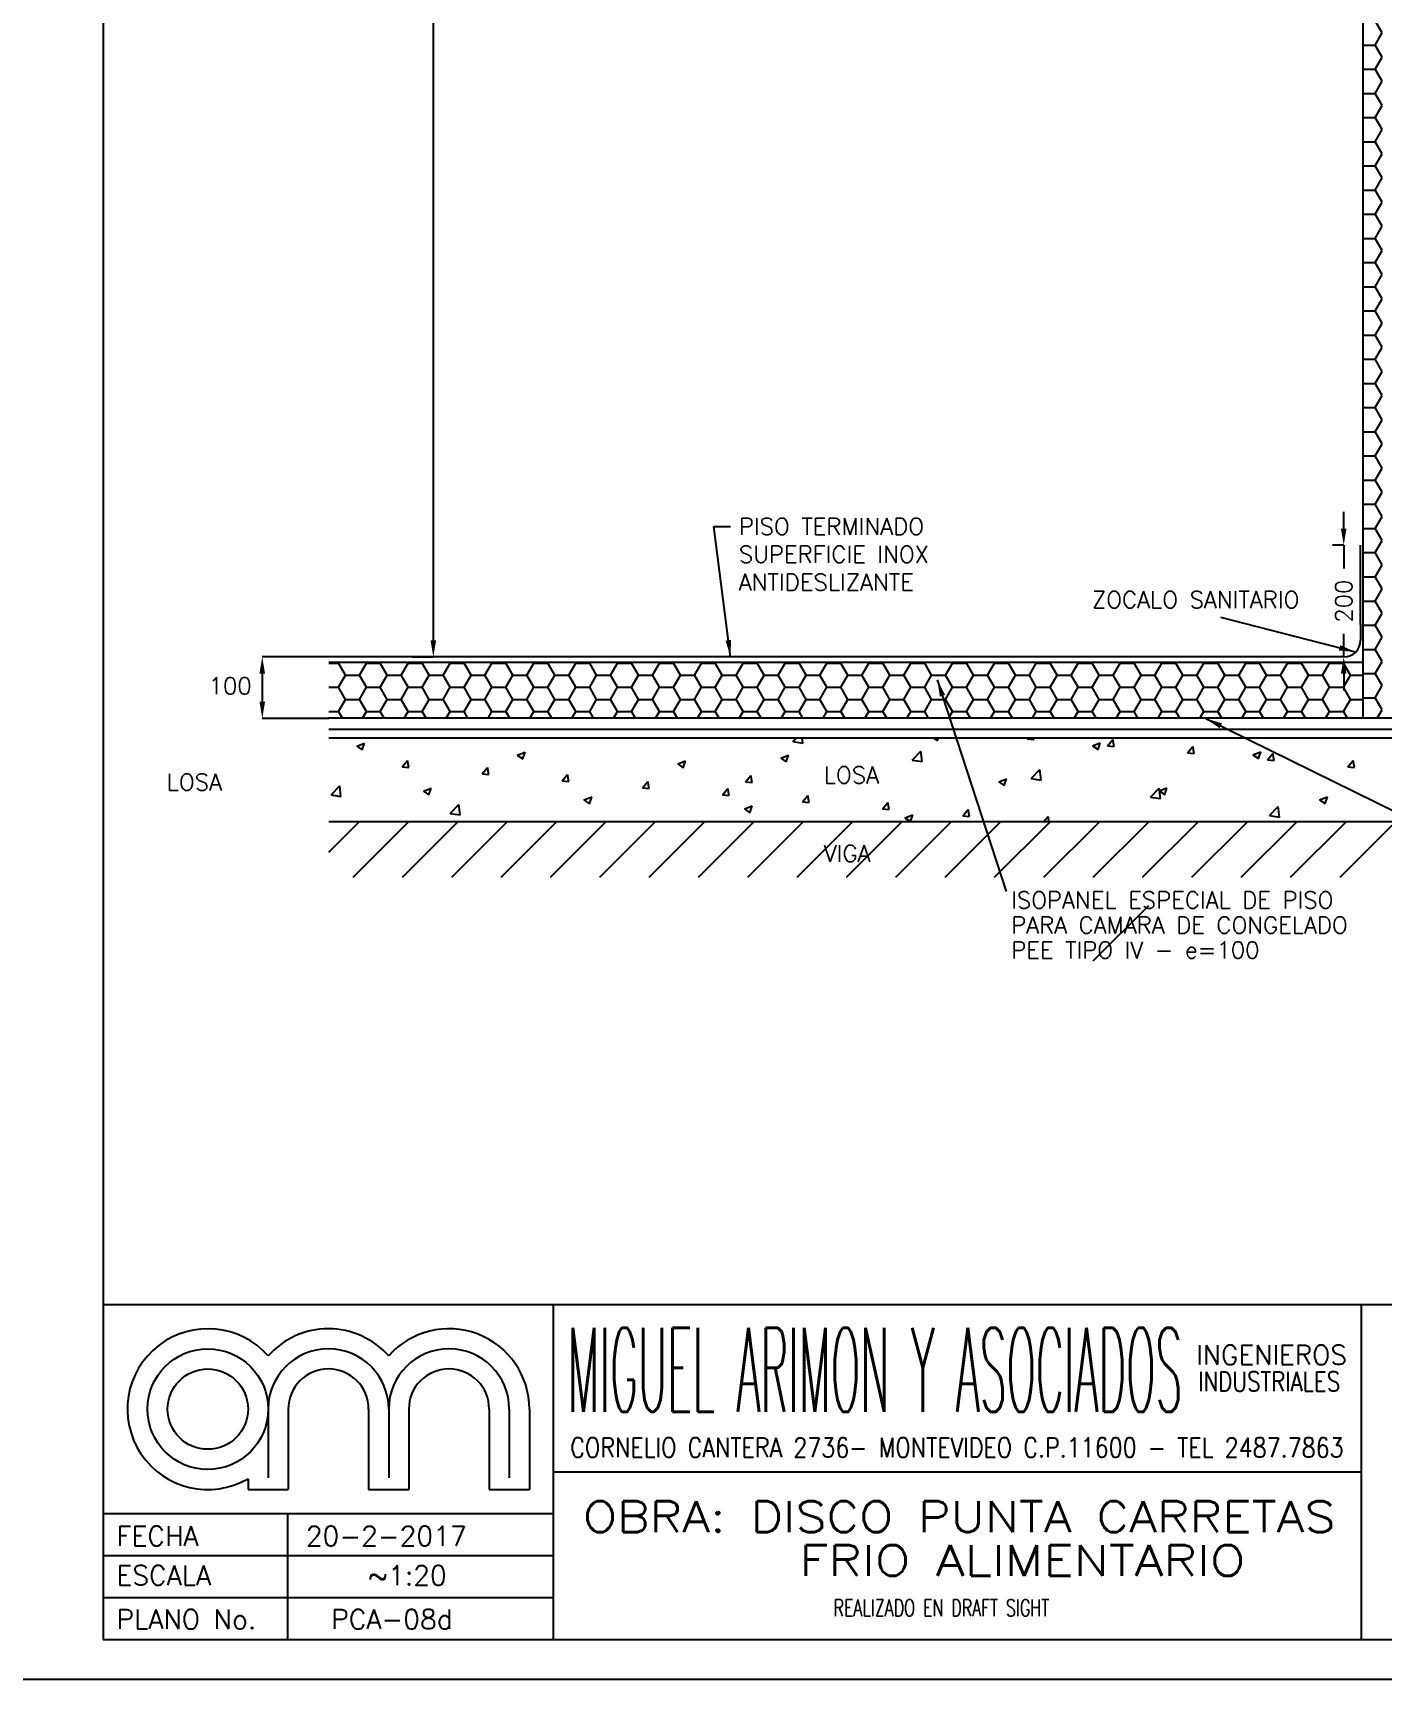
# Model space of a CAD drawing. Extents: x 2682 to 23682, y -29604 to -17724.
# Drawn here: x 15556 to 17972, y -23664 to -20715 of the extents above; entities that cross this region are included whole.
import ezdxf
from ezdxf.enums import TextEntityAlignment as Align

# ---------------------------------------------------------------- set-up
doc = ezdxf.new("R2010")
doc.units = 0
doc.header["$MEASUREMENT"] = 0
doc.header["$PDMODE"] = 33
doc.layers.get('DEFPOINTS').update_dxf_attribs({"linetype": 'CONTINUOUS'})
for name, color, linetype in [('0.35', 7, 'CONTINUOUS'), ('0.6', 15, 'CONTINUOUS'), ('CA-OIL', 244, 'CONTINUOUS'), ('Eq_camaras', 3, 'CONTINUOUS'), ('FI', 2, 'CONTINUOUS'), ('GR', 9, 'CONTINUOUS'), ('IS', 5, 'CONTINUOUS'), ('MF', 19, 'CONTINUOUS'), ('TX', 13, 'CONTINUOUS')]:
    doc.layers.add(name, color=color, linetype=linetype)
doc.styles.add('ROMANS', font='romans')
doc.styles.get("Standard").update_dxf_attribs({"font": 'ITALIC'})
doc.dimstyles.new('RPM 1-50', dxfattribs={"dimscale": 20, "dimtxt": 1.5, "dimasz": 1.5, "dimexe": 1, "dimexo": 2, "dimgap": 1, "dimtad": 0, "dimdec": 0, "dimtxsty": 'ROMANS', "dimcen": 1.5, "dimclrd": 256, "dimclre": 256, "dimclrt": 256, "dimadec": 0, "dimazin": 0, "dimtfac": 1, "dimtdec": 0, "dimtix": 1, "dimtmove": 2, "dimatfit": 0, "dimfxl": 1, "dimtolj": 1, "dimlwd": -1, "dimlwe": -1, "dimarcsym": 0})
doc.dimstyles.get("Standard").update_dxf_attribs({"dimtxt": 0.18, "dimasz": 0.18, "dimexe": 0.18, "dimexo": 0.0625, "dimgap": 0.09, "dimtad": 0, "dimtih": 1, "dimtoh": 1, "dimdec": 4, "dimzin": 0, "dimdsep": 46, "dimtxsty": 'Standard', "dimcen": 0.09, "dimadec": 0, "dimazin": 0, "dimtfac": 1, "dimtdec": 4, "dimtofl": 0, "dimtmove": 0, "dimatfit": 3, "dimfxl": 1, "dimtolj": 1, "dimtzin": 0, "dimarcsym": 0})

# ---------------------------------------------------------------- blocks, each defined once
blk = doc.blocks.new('*D10')
at = {"layer": 'DEFPOINTS', "color": 0, "transparency": 16777216}
for p in [(16235.9, -18953.4), (16235.9, -21833.2), (16273.2, -21833.2)]:
    blk.add_point(p, dxfattribs=at)
at = {"layer": 'TX', "color": 0, "lineweight": -2, "transparency": 16777216}
for p, q in [((16236, -18953.4), (16273.4, -18953.4)), ((16273.2, -18983.4), (16273.2, -21803.2)), ((16236, -21833.2), (16273.4, -21833.2))]:
    blk.add_line(p, q, dxfattribs=at)
at = {"layer": 'TX', "color": 0, "transparency": 16777216}
for points in [[(16268.2, -18983.4), (16278.2, -18983.4), (16273.2, -18953.4)], [(16268.2, -21803.2), (16278.2, -21803.2), (16273.2, -21833.2)]]:
    blk.add_solid(points, dxfattribs=at)
at = {"layer": 'TX', "color": 0, "transparency": 16777216, "insert": (16151.1, -20376.8), "char_height": 30, "attachment_point": 5, "style": 'ROMANS'}
blk.add_mtext('\\A1;Hi CÁM', dxfattribs=at)
blk = doc.blocks.new('*D13')
at = {"layer": 'DEFPOINTS', "color": 0, "transparency": 16777216}
for p in [(16086.1, -21833.1), (15966.8, -21943.1), (16086.1, -21943.1)]:
    blk.add_point(p, dxfattribs=at)
at = {"layer": 'TX', "color": 0, "lineweight": -2, "transparency": 16777216}
for p, q in [((16086, -21833.1), (15966.6, -21833.1)), ((15966.8, -21863.1), (15966.8, -21913.1)), ((16086, -21943.1), (15966.6, -21943.1))]:
    blk.add_line(p, q, dxfattribs=at)
at = {"layer": 'TX', "color": 0, "transparency": 16777216}
for points in [[(15961.8, -21863.1), (15971.8, -21863.1), (15966.8, -21833.1)], [(15961.8, -21913.1), (15971.8, -21913.1), (15966.8, -21943.1)]]:
    blk.add_solid(points, dxfattribs=at)
at = {"layer": 'TX', "color": 0, "transparency": 16777216, "insert": (15909.4, -21884.9), "char_height": 30, "attachment_point": 5, "style": 'ROMANS'}
blk.add_mtext('\\A1;100', dxfattribs=at)
blk = doc.blocks.new('*D830')
at = {"layer": 'DEFPOINTS', "color": 0, "transparency": 16777216}
for p in [(17934.1, -21633.1), (17903.8, -21833.1), (17904.1, -21833.1)]:
    blk.add_point(p, dxfattribs=at)
at = {"layer": 'TX', "transparency": 16777216}
for p, q in [((17903.8, -21603.1), (17903.8, -21573.1)), ((17903.8, -21633.1), (17883.8, -21633.1)), ((17903.8, -21633.1), (17903.8, -21674.5)), ((17903.8, -21833.1), (17903.8, -21791.6)), ((17903.8, -21833.1), (17883.8, -21833.1)), ((17903.8, -21863.1), (17903.8, -21893.1))]:
    blk.add_line(p, q, dxfattribs=at)
for points in [[(17898.8, -21603.1), (17908.8, -21603.1), (17903.8, -21633.1)], [(17898.8, -21863.1), (17908.8, -21863.1), (17903.8, -21833.1)]]:
    blk.add_solid(points, dxfattribs=at)
at = {"layer": 'TX', "transparency": 16777216, "insert": (17903.8, -21733.1), "char_height": 30, "attachment_point": 5, "rotation": 90, "style": 'ROMANS'}
blk.add_mtext('\\A1;200', dxfattribs=at)

msp = doc.modelspace()

# ---------------------------------------------------------------- linework, layer by layer
at = {"layer": '0.6'}
for p, q in [((15682.06483, -17853.22941), (15682.06483, -22993.22941)), ((15682.06483, -22993.22941), (19382.06483, -22993.22941)), ((15682.06483, -22993.22941), (15682.06483, -23593.22941)), ((16488.46434, -23593.22941), (16488.46434, -22993.22941)), ((17935.26459, -22993.22941), (17935.26459, -23593.22941)), ((16013.26463, -23180.4293), (16013.26463, -23324.42921)), ((16157.26454, -23180.4293), (16157.26454, -23324.42921)), ((16229.2645, -23180.4293), (16229.2645, -23324.42921)), ((16373.26441, -23180.4293), (16373.26441, -23324.42921)), ((16445.26437, -23180.4293), (16445.26437, -23324.42921)), ((17935.26459, -23293.22941), (16488.46434, -23293.22941)), ((15941.26467, -23305.13688), (15941.26467, -23324.42921)), ((15941.26467, -23324.42921), (16013.26463, -23324.42921)), ((16157.26454, -23324.42921), (16229.2645, -23324.42921)), ((16373.26441, -23324.42921), (16445.26437, -23324.42921)), ((15682.06483, -23367.62918), (16488.46434, -23367.62918)), ((15682.06483, -23593.22941), (19382.06483, -23593.22941)), ((15682.06483, -23593.22941), (19382.06483, -23593.22941))]:
    msp.add_line(p, q, dxfattribs=at)
msp.add_circle((15869.26471, -23180.4293), 71.99996, dxfattribs=at)
for centre, radius, start, end in [((15869.26471, -23180.4293), 143.99991, 41.40962211, 300), ((16085.26459, -23180.4293), 143.99991, 41.40962211, 138.59037789), ((16301.26446, -23180.4293), 143.99991, 0, 138.59037789), ((16085.26459, -23180.4293), 71.99996, 0, 180), ((16301.26446, -23180.4293), 71.99996, 0, 180)]:
    msp.add_arc(centre, radius, start, end, dxfattribs=at)
at = {"layer": 'CA-OIL'}
for p, q in [((17972.49427, -20715.35087), (17959.99427, -20693.70024)), ((17959.99428, -20737.0015), (17972.49428, -20715.35086)), ((17938.08827, -20737.00151), (17959.99429, -20737.00151)), ((17972.49427, -20758.65214), (17959.99427, -20737.00151)), ((17938.08827, -20780.30278), (17959.99429, -20780.30278)), ((17972.49427, -20801.95341), (17959.99427, -20780.30278)), ((17959.99428, -20780.30277), (17972.49428, -20758.65213)), ((17959.99428, -20823.60404), (17972.49428, -20801.9534)), ((17938.08827, -20823.60405), (17959.99429, -20823.60405)), ((17972.49427, -20845.25468), (17959.99427, -20823.60405)), ((17959.99428, -20866.90531), (17972.49428, -20845.25467)), ((17938.08827, -20866.90532), (17959.99429, -20866.90532)), ((17972.49427, -20888.55595), (17959.99427, -20866.90532)), ((17959.99428, -20910.20658), (17972.49428, -20888.55594)), ((17938.08827, -20910.20659), (17959.99429, -20910.20659)), ((17972.49427, -20931.85722), (17959.99427, -20910.20659)), ((17959.99428, -20953.50785), (17972.49428, -20931.85721)), ((17938.08827, -20953.50786), (17959.99429, -20953.50786)), ((17972.49427, -20975.15849), (17959.99427, -20953.50786)), ((17959.99428, -20996.80912), (17972.49428, -20975.15848)), ((17938.08827, -20996.80913), (17959.99429, -20996.80913)), ((17972.49427, -21018.45976), (17959.99427, -20996.80913)), ((17959.99428, -21040.11039), (17972.49428, -21018.45975)), ((17938.08827, -21040.1104), (17959.99429, -21040.1104)), ((17972.49427, -21061.76103), (17959.99427, -21040.1104)), ((17959.99428, -21083.41166), (17972.49428, -21061.76102)), ((17938.08827, -21083.41167), (17959.99429, -21083.41167)), ((17972.49427, -21105.0623), (17959.99427, -21083.41167)), ((17959.99428, -21126.71293), (17972.49428, -21105.06229)), ((17938.08827, -21126.71294), (17959.99429, -21126.71294)), ((17972.49427, -21148.36357), (17959.99427, -21126.71294)), ((17938.08827, -21170.01421), (17959.99429, -21170.01421)), ((17972.49427, -21191.66484), (17959.99427, -21170.01421)), ((17959.99428, -21170.0142), (17972.49428, -21148.36356)), ((17959.99428, -21213.31547), (17972.49428, -21191.66483)), ((17938.08827, -21213.31548), (17959.99429, -21213.31548)), ((17972.49427, -21234.96611), (17959.99427, -21213.31548)), ((17938.08827, -21256.61675), (17959.99429, -21256.61675)), ((17972.49427, -21278.26738), (17959.99427, -21256.61675)), ((17959.99428, -21256.61674), (17972.49428, -21234.9661)), ((17959.99428, -21299.91801), (17972.49428, -21278.26737)), ((17938.08827, -21299.91802), (17959.99429, -21299.91802)), ((17972.49427, -21321.56865), (17959.99427, -21299.91802)), ((17938.08827, -21343.21929), (17959.99429, -21343.21929)), ((17972.49427, -21364.86992), (17959.99427, -21343.21929)), ((17959.99428, -21343.21928), (17972.49428, -21321.56864)), ((17959.99428, -21386.52055), (17972.49428, -21364.86991)), ((17938.08827, -21386.52056), (17959.99429, -21386.52056)), ((17972.49427, -21408.17119), (17959.99427, -21386.52056)), ((17938.08827, -21429.82183), (17959.99429, -21429.82183)), ((17972.49427, -21451.47246), (17959.99427, -21429.82183)), ((17959.99428, -21429.82182), (17972.49428, -21408.17118)), ((17959.99428, -21473.12309), (17972.49428, -21451.47245)), ((17938.08827, -21473.1231), (17959.99429, -21473.1231)), ((17972.49427, -21494.77373), (17959.99427, -21473.1231)), ((17959.99428, -21516.42436), (17972.49428, -21494.77372)), ((17938.08827, -21516.42437), (17959.99429, -21516.42437)), ((17972.49427, -21538.075), (17959.99427, -21516.42437)), ((17959.99428, -21559.72563), (17972.49428, -21538.07499)), ((17938.08827, -21559.72564), (17959.99429, -21559.72564)), ((17972.49427, -21581.37627), (17959.99427, -21559.72564)), ((17959.99428, -21603.0269), (17972.49428, -21581.37626)), ((17938.08827, -21603.02691), (17959.99429, -21603.02691)), ((17972.49427, -21624.67754), (17959.99427, -21603.02691)), ((17959.99428, -21646.32817), (17972.49428, -21624.67753)), ((17938.08827, -21646.32818), (17959.99429, -21646.32818)), ((17972.49427, -21667.97881), (17959.99427, -21646.32818)), ((17959.99428, -21689.62944), (17972.49428, -21667.9788)), ((17938.08827, -21689.62945), (17959.99429, -21689.62945)), ((17972.49427, -21711.28009), (17959.99427, -21689.62945)), ((17959.99428, -21732.93071), (17972.49428, -21711.28007)), ((17938.08827, -21732.93072), (17959.99429, -21732.93072)), ((17972.49427, -21754.58136), (17959.99427, -21732.93072)), ((17959.99428, -21776.23198), (17972.49428, -21754.58134)), ((17938.08827, -21776.23199), (17959.99429, -21776.23199)), ((17972.49427, -21797.88263), (17959.99427, -21776.23199)), ((17938.08827, -21819.53326), (17959.99429, -21819.53326)), ((17972.49427, -21841.1839), (17959.99427, -21819.53326)), ((17959.99428, -21819.53325), (17972.49428, -21797.88261)), ((16086.08769, -21844.23452), (16103.23766, -21844.23452)), ((16115.73765, -21865.88515), (16103.23765, -21844.23451)), ((16103.23766, -21844.23451), (16103.91285, -21843.06504)), ((16140.73766, -21865.88514), (16153.23766, -21844.23451)), ((16153.23765, -21844.23451), (16152.56245, -21843.06504)), ((16153.23766, -21844.23452), (16178.23766, -21844.23452)), ((16190.73765, -21865.88515), (16178.23765, -21844.23451)), ((16178.23766, -21844.23451), (16178.91285, -21843.06504)), ((16215.73766, -21865.88514), (16228.23766, -21844.23451)), ((16228.23765, -21844.23451), (16227.56245, -21843.06504)), ((16228.23766, -21844.23452), (16253.23766, -21844.23452)), ((16265.73765, -21865.88515), (16253.23765, -21844.23451)), ((16253.23766, -21844.23451), (16253.91285, -21843.06504)), ((16290.73766, -21865.88514), (16303.23766, -21844.23451)), ((16303.23765, -21844.23451), (16302.56245, -21843.06504)), ((16303.23766, -21844.23452), (16328.23766, -21844.23452)), ((16340.73765, -21865.88515), (16328.23765, -21844.23451)), ((16328.23766, -21844.23451), (16328.91285, -21843.06504)), ((16365.73766, -21865.88514), (16378.23766, -21844.23451)), ((16378.23765, -21844.23451), (16377.56245, -21843.06504)), ((16378.23766, -21844.23452), (16403.23766, -21844.23452)), ((16415.73765, -21865.88515), (16403.23765, -21844.23451)), ((16403.23766, -21844.23451), (16403.91285, -21843.06504)), ((16440.73766, -21865.88514), (16453.23766, -21844.23451)), ((16453.23765, -21844.23451), (16452.56245, -21843.06504)), ((16453.23766, -21844.23452), (16478.23766, -21844.23452)), ((16490.73765, -21865.88515), (16478.23765, -21844.23451)), ((16478.23766, -21844.23451), (16478.91285, -21843.06504)), ((16515.73766, -21865.88514), (16528.23766, -21844.23451)), ((16528.23765, -21844.23451), (16527.56245, -21843.06504)), ((16528.23766, -21844.23452), (16553.23766, -21844.23452)), ((16565.73765, -21865.88515), (16553.23765, -21844.23451)), ((16553.23766, -21844.23451), (16553.91285, -21843.06504)), ((16590.73766, -21865.88514), (16603.23766, -21844.23451)), ((16603.23765, -21844.23451), (16602.56245, -21843.06504)), ((16603.23766, -21844.23452), (16628.23766, -21844.23452)), ((16640.73765, -21865.88515), (16628.23765, -21844.23451)), ((16628.23766, -21844.23451), (16628.91285, -21843.06504)), ((16665.73766, -21865.88514), (16678.23766, -21844.23451)), ((16678.23765, -21844.23451), (16677.56245, -21843.06504)), ((16678.23766, -21844.23452), (16703.23766, -21844.23452)), ((16715.73765, -21865.88515), (16703.23765, -21844.23451)), ((16703.23766, -21844.23451), (16703.91285, -21843.06504)), ((16740.73766, -21865.88514), (16753.23766, -21844.23451)), ((16753.23765, -21844.23451), (16752.56245, -21843.06504)), ((16753.23766, -21844.23452), (16778.23766, -21844.23452)), ((16790.73765, -21865.88515), (16778.23765, -21844.23451)), ((16778.23765, -21844.23451), (16778.91285, -21843.06504)), ((16815.73765, -21865.88514), (16828.23765, -21844.23451)), ((16828.23765, -21844.23451), (16827.56245, -21843.06504)), ((16828.23766, -21844.23452), (16853.23766, -21844.23452)), ((16853.23765, -21844.23451), (16853.91285, -21843.06504)), ((16865.73765, -21865.88515), (16853.23765, -21844.23451)), ((16890.73765, -21865.88514), (16903.23765, -21844.23451)), ((16903.23765, -21844.23451), (16902.56245, -21843.06504)), ((16903.23766, -21844.23452), (16928.23766, -21844.23452)), ((16928.23765, -21844.23451), (16928.91285, -21843.06504)), ((16940.73765, -21865.88515), (16928.23765, -21844.23451)), ((16965.73765, -21865.88514), (16978.23765, -21844.23451)), ((16978.23765, -21844.23451), (16977.56245, -21843.06504)), ((16978.23766, -21844.23452), (17003.23766, -21844.23452)), ((17003.23765, -21844.23451), (17003.91285, -21843.06504)), ((17015.73765, -21865.88515), (17003.23765, -21844.23451)), ((17040.73765, -21865.88514), (17053.23765, -21844.23451)), ((17053.23765, -21844.23452), (17052.56245, -21843.06504)), ((17053.23766, -21844.23452), (17078.23766, -21844.23452)), ((17078.23765, -21844.23451), (17078.91285, -21843.06504)), ((17090.73765, -21865.88515), (17078.23765, -21844.23452)), ((17115.73765, -21865.88514), (17128.23765, -21844.23451)), ((17128.23765, -21844.23452), (17127.56245, -21843.06504)), ((17128.23766, -21844.23452), (17153.23766, -21844.23452)), ((17153.23765, -21844.23451), (17153.91285, -21843.06504)), ((17165.73765, -21865.88515), (17153.23765, -21844.23452)), ((17190.73765, -21865.88514), (17203.23765, -21844.23451)), ((17203.23765, -21844.23452), (17202.56245, -21843.06504)), ((17203.23766, -21844.23452), (17228.23766, -21844.23452)), ((17228.23765, -21844.23451), (17228.91285, -21843.06504)), ((17240.73765, -21865.88515), (17228.23765, -21844.23452)), ((17265.73765, -21865.88514), (17278.23765, -21844.23451)), ((17278.23765, -21844.23452), (17277.56245, -21843.06504)), ((17278.23766, -21844.23452), (17303.23766, -21844.23452)), ((17303.23765, -21844.23451), (17303.91285, -21843.06504)), ((17315.73765, -21865.88515), (17303.23765, -21844.23452)), ((17340.73765, -21865.88514), (17353.23765, -21844.23451)), ((17353.23765, -21844.23452), (17352.56245, -21843.06504)), ((17353.23766, -21844.23452), (17378.23766, -21844.23452)), ((17378.23765, -21844.23451), (17378.91285, -21843.06504)), ((17390.73765, -21865.88515), (17378.23765, -21844.23452)), ((17415.73765, -21865.88514), (17428.23765, -21844.23451)), ((17428.23765, -21844.23452), (17427.56245, -21843.06504)), ((17428.23766, -21844.23452), (17453.23766, -21844.23452)), ((17453.23765, -21844.23451), (17453.91285, -21843.06504)), ((17465.73765, -21865.88515), (17453.23765, -21844.23452)), ((17490.73765, -21865.88514), (17503.23765, -21844.23451)), ((17503.23765, -21844.23452), (17502.56245, -21843.06504)), ((17503.23766, -21844.23452), (17528.23766, -21844.23452)), ((17528.23765, -21844.23451), (17528.91285, -21843.06504)), ((17540.73765, -21865.88515), (17528.23765, -21844.23452)), ((17565.73765, -21865.88514), (17578.23765, -21844.23451)), ((17578.23765, -21844.23452), (17577.56245, -21843.06504)), ((17578.23766, -21844.23452), (17603.23766, -21844.23452)), ((17603.23765, -21844.23451), (17603.91285, -21843.06504)), ((17615.73765, -21865.88515), (17603.23765, -21844.23452)), ((17640.73765, -21865.88514), (17653.23765, -21844.23451)), ((17653.23765, -21844.23452), (17652.56245, -21843.06504)), ((17653.23766, -21844.23452), (17678.23766, -21844.23452)), ((17678.23765, -21844.23451), (17678.91285, -21843.06504)), ((17690.73765, -21865.88515), (17678.23765, -21844.23452)), ((17715.73765, -21865.88514), (17728.23765, -21844.23451)), ((17728.23765, -21844.23452), (17727.56245, -21843.06504)), ((17728.23766, -21844.23452), (17753.23766, -21844.23452)), ((17753.23765, -21844.23451), (17753.91285, -21843.06504)), ((17765.73765, -21865.88515), (17753.23765, -21844.23452)), ((17790.73765, -21865.88514), (17803.23765, -21844.23451)), ((17803.23765, -21844.23452), (17802.56245, -21843.06504)), ((17803.23766, -21844.23452), (17828.23766, -21844.23452)), ((17828.23765, -21844.23451), (17828.91285, -21843.06504)), ((17840.73765, -21865.88515), (17828.23765, -21844.23452)), ((17865.73765, -21865.88514), (17878.23765, -21844.23451)), ((17878.23765, -21844.23452), (17877.56245, -21843.06504)), ((17878.23766, -21844.23452), (17903.23766, -21844.23452)), ((17903.23765, -21844.23451), (17903.91285, -21843.06504)), ((17915.73765, -21865.88515), (17903.23765, -21844.23452)), ((17959.99428, -21862.83452), (17972.49428, -21841.18388)), ((16103.23766, -21887.53578), (16115.73766, -21865.88514)), ((16115.73766, -21865.88515), (16140.73766, -21865.88515)), ((16153.23765, -21887.53578), (16140.73765, -21865.88515)), ((16178.23766, -21887.53578), (16190.73766, -21865.88514)), ((16190.73766, -21865.88515), (16215.73766, -21865.88515)), ((16228.23765, -21887.53578), (16215.73765, -21865.88515)), ((16253.23766, -21887.53578), (16265.73766, -21865.88514)), ((16265.73766, -21865.88515), (16290.73766, -21865.88515)), ((16303.23765, -21887.53578), (16290.73765, -21865.88515)), ((16328.23766, -21887.53578), (16340.73766, -21865.88514)), ((16340.73766, -21865.88515), (16365.73766, -21865.88515)), ((16378.23765, -21887.53578), (16365.73765, -21865.88515)), ((16403.23766, -21887.53578), (16415.73766, -21865.88514)), ((16415.73766, -21865.88515), (16440.73766, -21865.88515)), ((16453.23765, -21887.53578), (16440.73765, -21865.88515)), ((16478.23766, -21887.53578), (16490.73766, -21865.88514)), ((16490.73766, -21865.88515), (16515.73766, -21865.88515)), ((16528.23765, -21887.53578), (16515.73765, -21865.88515)), ((16553.23766, -21887.53578), (16565.73766, -21865.88514)), ((16565.73766, -21865.88515), (16590.73766, -21865.88515)), ((16603.23765, -21887.53578), (16590.73765, -21865.88515)), ((16628.23766, -21887.53578), (16640.73766, -21865.88514)), ((16640.73766, -21865.88515), (16665.73766, -21865.88515)), ((16678.23765, -21887.53578), (16665.73765, -21865.88515)), ((16703.23766, -21887.53578), (16715.73766, -21865.88514)), ((16715.73766, -21865.88515), (16740.73766, -21865.88515)), ((16753.23765, -21887.53578), (16740.73765, -21865.88515)), ((16778.23765, -21887.53578), (16790.73765, -21865.88514)), ((16790.73766, -21865.88515), (16815.73766, -21865.88515)), ((16828.23765, -21887.53578), (16815.73765, -21865.88515)), ((16853.23765, -21887.53578), (16865.73765, -21865.88514)), ((16865.73766, -21865.88515), (16890.73766, -21865.88515)), ((16903.23765, -21887.53578), (16890.73765, -21865.88515)), ((16928.23765, -21887.53578), (16940.73765, -21865.88514)), ((16940.73766, -21865.88515), (16965.73766, -21865.88515)), ((16978.23765, -21887.53578), (16965.73765, -21865.88515)), ((17003.23765, -21887.53578), (17015.73765, -21865.88514)), ((17015.73766, -21865.88515), (17040.73766, -21865.88515)), ((17053.23765, -21887.53579), (17040.73765, -21865.88515)), ((17078.23765, -21887.53578), (17090.73765, -21865.88514)), ((17090.73766, -21865.88515), (17115.73766, -21865.88515)), ((17128.23765, -21887.53579), (17115.73765, -21865.88515)), ((17153.23765, -21887.53578), (17165.73765, -21865.88514)), ((17165.73766, -21865.88515), (17190.73766, -21865.88515)), ((17203.23765, -21887.53579), (17190.73765, -21865.88515)), ((17228.23765, -21887.53578), (17240.73765, -21865.88514)), ((17240.73766, -21865.88515), (17265.73766, -21865.88515)), ((17278.23765, -21887.53579), (17265.73765, -21865.88515)), ((17303.23765, -21887.53578), (17315.73765, -21865.88514)), ((17315.73766, -21865.88515), (17340.73766, -21865.88515)), ((17353.23765, -21887.53579), (17340.73765, -21865.88515)), ((17378.23765, -21887.53578), (17390.73765, -21865.88514)), ((17390.73766, -21865.88515), (17415.73766, -21865.88515)), ((17428.23765, -21887.53579), (17415.73765, -21865.88515)), ((17453.23765, -21887.53578), (17465.73765, -21865.88514)), ((17465.73766, -21865.88515), (17490.73766, -21865.88515)), ((17503.23765, -21887.53579), (17490.73765, -21865.88515)), ((17528.23765, -21887.53578), (17540.73765, -21865.88514)), ((17540.73766, -21865.88515), (17565.73766, -21865.88515)), ((17578.23765, -21887.53579), (17565.73765, -21865.88515)), ((17603.23765, -21887.53578), (17615.73765, -21865.88514)), ((17615.73766, -21865.88515), (17640.73766, -21865.88515)), ((17653.23765, -21887.53579), (17640.73765, -21865.88515)), ((17678.23765, -21887.53578), (17690.73765, -21865.88514)), ((17690.73766, -21865.88515), (17715.73766, -21865.88515)), ((17728.23765, -21887.53579), (17715.73765, -21865.88515)), ((17753.23765, -21887.53578), (17765.73765, -21865.88514)), ((17765.73766, -21865.88515), (17790.73766, -21865.88515)), ((17803.23765, -21887.53579), (17790.73765, -21865.88515)), ((17828.23765, -21887.53578), (17840.73765, -21865.88514)), ((17840.73766, -21865.88515), (17865.73766, -21865.88515)), ((17878.23765, -21887.53579), (17865.73765, -21865.88515)), ((17903.23765, -21887.53578), (17915.73765, -21865.88514)), ((17915.73766, -21865.88515), (17936.33164, -21865.88515)), ((17938.08827, -21862.83453), (17959.99429, -21862.83453)), ((17972.49427, -21884.48517), (17959.99427, -21862.83453)), ((16086.08769, -21887.53579), (16103.23766, -21887.53579)), ((16115.73765, -21909.18642), (16103.23765, -21887.53578)), ((16140.73766, -21909.18641), (16153.23766, -21887.53578)), ((16153.23766, -21887.53579), (16178.23766, -21887.53579)), ((16190.73765, -21909.18642), (16178.23765, -21887.53578)), ((16215.73766, -21909.18641), (16228.23766, -21887.53578)), ((16228.23766, -21887.53579), (16253.23766, -21887.53579)), ((16265.73765, -21909.18642), (16253.23765, -21887.53578)), ((16290.73766, -21909.18641), (16303.23766, -21887.53578)), ((16303.23766, -21887.53579), (16328.23766, -21887.53579)), ((16340.73765, -21909.18642), (16328.23765, -21887.53578)), ((16365.73766, -21909.18641), (16378.23766, -21887.53578)), ((16378.23766, -21887.53579), (16403.23766, -21887.53579)), ((16415.73765, -21909.18642), (16403.23765, -21887.53578)), ((16440.73766, -21909.18641), (16453.23766, -21887.53578)), ((16453.23766, -21887.53579), (16478.23766, -21887.53579)), ((16490.73765, -21909.18642), (16478.23765, -21887.53578)), ((16515.73766, -21909.18641), (16528.23766, -21887.53578)), ((16528.23766, -21887.53579), (16553.23766, -21887.53579)), ((16565.73765, -21909.18642), (16553.23765, -21887.53578)), ((16590.73766, -21909.18641), (16603.23766, -21887.53578)), ((16603.23766, -21887.53579), (16628.23766, -21887.53579)), ((16640.73765, -21909.18642), (16628.23765, -21887.53578)), ((16665.73766, -21909.18641), (16678.23766, -21887.53578)), ((16678.23766, -21887.53579), (16703.23766, -21887.53579)), ((16715.73765, -21909.18642), (16703.23765, -21887.53578)), ((16740.73766, -21909.18641), (16753.23766, -21887.53578)), ((16753.23766, -21887.53579), (16778.23766, -21887.53579)), ((16790.73765, -21909.18642), (16778.23765, -21887.53578)), ((16815.73765, -21909.18641), (16828.23765, -21887.53578)), ((16828.23766, -21887.53579), (16853.23766, -21887.53579)), ((16865.73765, -21909.18642), (16853.23765, -21887.53578)), ((16890.73765, -21909.18641), (16903.23765, -21887.53578)), ((16903.23766, -21887.53579), (16928.23766, -21887.53579)), ((16940.73765, -21909.18642), (16928.23765, -21887.53578)), ((16965.73765, -21909.18641), (16978.23765, -21887.53578)), ((16978.23766, -21887.53579), (17003.23766, -21887.53579)), ((17015.73765, -21909.18642), (17003.23765, -21887.53578)), ((17040.73765, -21909.18641), (17053.23765, -21887.53578)), ((17053.23766, -21887.53579), (17078.23766, -21887.53579)), ((17090.73765, -21909.18642), (17078.23765, -21887.53579)), ((17115.73765, -21909.18641), (17128.23765, -21887.53578)), ((17128.23766, -21887.53579), (17153.23766, -21887.53579)), ((17165.73765, -21909.18642), (17153.23765, -21887.53579)), ((17190.73765, -21909.18641), (17203.23765, -21887.53578)), ((17203.23766, -21887.53579), (17228.23766, -21887.53579)), ((17240.73765, -21909.18642), (17228.23765, -21887.53579)), ((17265.73765, -21909.18641), (17278.23765, -21887.53578)), ((17278.23766, -21887.53579), (17303.23766, -21887.53579)), ((17315.73765, -21909.18642), (17303.23765, -21887.53579)), ((17340.73765, -21909.18641), (17353.23765, -21887.53578)), ((17353.23766, -21887.53579), (17378.23766, -21887.53579)), ((17390.73765, -21909.18642), (17378.23765, -21887.53579)), ((17415.73765, -21909.18641), (17428.23765, -21887.53578)), ((17428.23766, -21887.53579), (17453.23766, -21887.53579)), ((17465.73765, -21909.18642), (17453.23765, -21887.53579)), ((17490.73765, -21909.18641), (17503.23765, -21887.53578)), ((17503.23766, -21887.53579), (17528.23766, -21887.53579)), ((17540.73765, -21909.18642), (17528.23765, -21887.53579)), ((17565.73765, -21909.18641), (17578.23765, -21887.53578)), ((17578.23766, -21887.53579), (17603.23766, -21887.53579)), ((17615.73765, -21909.18642), (17603.23765, -21887.53579)), ((17640.73765, -21909.18641), (17653.23765, -21887.53578)), ((17653.23766, -21887.53579), (17678.23766, -21887.53579)), ((17690.73765, -21909.18642), (17678.23765, -21887.53579)), ((17715.73765, -21909.18641), (17728.23765, -21887.53578)), ((17728.23766, -21887.53579), (17753.23766, -21887.53579)), ((17765.73765, -21909.18642), (17753.23765, -21887.53579)), ((17790.73765, -21909.18641), (17803.23765, -21887.53578)), ((17803.23766, -21887.53579), (17828.23766, -21887.53579)), ((17840.73765, -21909.18642), (17828.23765, -21887.53579)), ((17865.73765, -21909.18641), (17878.23765, -21887.53578)), ((17878.23766, -21887.53579), (17903.23766, -21887.53579)), ((17915.73765, -21909.18642), (17903.23765, -21887.53579)), ((17938.08827, -21906.1358), (17959.99429, -21906.1358)), ((17969.98094, -21923.43321), (17959.99427, -21906.1358)), ((17972.49427, -21927.78644), (17959.99427, -21906.1358)), ((17959.99428, -21906.13579), (17972.49428, -21884.48515)), ((16086.08769, -21930.83706), (16103.23766, -21930.83706)), ((16110.29748, -21943.06504), (16103.23765, -21930.83705)), ((16103.23766, -21930.83705), (16115.73766, -21909.18641)), ((16115.73766, -21909.18642), (16140.73766, -21909.18642)), ((16153.23765, -21930.83705), (16140.73765, -21909.18642)), ((16146.17783, -21943.06504), (16153.23766, -21930.83705)), ((16153.23766, -21930.83706), (16178.23766, -21930.83706)), ((16185.29748, -21943.06504), (16178.23765, -21930.83705)), ((16178.23766, -21930.83705), (16190.73766, -21909.18641)), ((16190.73766, -21909.18642), (16215.73766, -21909.18642)), ((16228.23765, -21930.83705), (16215.73765, -21909.18642)), ((16221.17783, -21943.06504), (16228.23766, -21930.83705)), ((16228.23766, -21930.83706), (16253.23766, -21930.83706)), ((16260.29748, -21943.06504), (16253.23765, -21930.83705)), ((16253.23766, -21930.83705), (16265.73766, -21909.18641)), ((16265.73766, -21909.18642), (16290.73766, -21909.18642)), ((16303.23765, -21930.83705), (16290.73765, -21909.18642)), ((16296.17783, -21943.06504), (16303.23766, -21930.83705)), ((16303.23766, -21930.83706), (16328.23766, -21930.83706)), ((16335.29748, -21943.06504), (16328.23765, -21930.83705)), ((16328.23766, -21930.83705), (16340.73766, -21909.18641)), ((16340.73766, -21909.18642), (16365.73766, -21909.18642)), ((16378.23765, -21930.83705), (16365.73765, -21909.18642)), ((16371.17782, -21943.06504), (16378.23766, -21930.83705)), ((16378.23766, -21930.83706), (16403.23766, -21930.83706)), ((16410.29748, -21943.06504), (16403.23765, -21930.83705)), ((16403.23766, -21930.83705), (16415.73766, -21909.18641)), ((16415.73766, -21909.18642), (16440.73766, -21909.18642)), ((16453.23765, -21930.83705), (16440.73765, -21909.18642)), ((16446.17782, -21943.06504), (16453.23766, -21930.83705)), ((16453.23766, -21930.83706), (16478.23766, -21930.83706)), ((16485.29748, -21943.06504), (16478.23765, -21930.83705)), ((16478.23766, -21930.83705), (16490.73766, -21909.18641)), ((16490.73766, -21909.18642), (16515.73766, -21909.18642)), ((16528.23765, -21930.83705), (16515.73765, -21909.18642)), ((16521.17782, -21943.06504), (16528.23766, -21930.83705)), ((16528.23766, -21930.83706), (16553.23766, -21930.83706)), ((16560.29748, -21943.06504), (16553.23765, -21930.83705)), ((16553.23766, -21930.83705), (16565.73766, -21909.18641)), ((16565.73766, -21909.18642), (16590.73766, -21909.18642)), ((16603.23765, -21930.83705), (16590.73765, -21909.18642)), ((16596.17782, -21943.06504), (16603.23766, -21930.83705)), ((16603.23766, -21930.83706), (16628.23766, -21930.83706)), ((16635.29748, -21943.06504), (16628.23765, -21930.83705)), ((16628.23766, -21930.83705), (16640.73766, -21909.18641)), ((16640.73766, -21909.18642), (16665.73766, -21909.18642)), ((16678.23765, -21930.83705), (16665.73765, -21909.18642)), ((16671.17782, -21943.06504), (16678.23766, -21930.83705)), ((16678.23766, -21930.83706), (16703.23766, -21930.83706)), ((16710.29748, -21943.06504), (16703.23765, -21930.83705)), ((16703.23766, -21930.83705), (16715.73766, -21909.18641)), ((16715.73766, -21909.18642), (16740.73766, -21909.18642)), ((16753.23765, -21930.83706), (16740.73765, -21909.18642)), ((16746.17782, -21943.06504), (16753.23766, -21930.83705)), ((16753.23766, -21930.83706), (16778.23766, -21930.83706)), ((16778.23765, -21930.83705), (16790.73765, -21909.18641)), ((16785.29748, -21943.06504), (16778.23765, -21930.83706)), ((16790.73766, -21909.18642), (16815.73766, -21909.18642)), ((16828.23765, -21930.83706), (16815.73765, -21909.18642)), ((16821.17782, -21943.06504), (16828.23765, -21930.83705)), ((16828.23766, -21930.83706), (16853.23766, -21930.83706)), ((16853.23765, -21930.83705), (16865.73765, -21909.18641)), ((16860.29748, -21943.06504), (16853.23765, -21930.83706)), ((16865.73766, -21909.18642), (16890.73766, -21909.18642)), ((16903.23765, -21930.83706), (16890.73765, -21909.18642)), ((16896.17782, -21943.06504), (16903.23765, -21930.83705)), ((16903.23766, -21930.83706), (16928.23766, -21930.83706)), ((16928.23765, -21930.83705), (16940.73765, -21909.18641)), ((16935.29748, -21943.06504), (16928.23765, -21930.83706)), ((16940.73766, -21909.18642), (16965.73766, -21909.18642)), ((16978.23765, -21930.83706), (16965.73765, -21909.18642)), ((16971.17782, -21943.06504), (16978.23765, -21930.83705)), ((16978.23766, -21930.83706), (17003.23766, -21930.83706)), ((17003.23765, -21930.83705), (17015.73765, -21909.18641)), ((17010.29748, -21943.06504), (17003.23765, -21930.83706)), ((17015.73766, -21909.18642), (17040.73766, -21909.18642)), ((17053.23765, -21930.83706), (17040.73765, -21909.18642)), ((17046.17782, -21943.06504), (17053.23765, -21930.83705)), ((17053.23766, -21930.83706), (17078.23766, -21930.83706)), ((17078.23765, -21930.83705), (17090.73765, -21909.18641)), ((17085.29748, -21943.06504), (17078.23765, -21930.83706)), ((17090.73766, -21909.18642), (17115.73766, -21909.18642)), ((17128.23765, -21930.83706), (17115.73765, -21909.18642)), ((17121.17782, -21943.06504), (17128.23765, -21930.83705)), ((17128.23766, -21930.83706), (17153.23766, -21930.83706)), ((17153.23765, -21930.83705), (17165.73765, -21909.18641)), ((17160.29748, -21943.06504), (17153.23765, -21930.83706)), ((17165.73766, -21909.18642), (17190.73766, -21909.18642)), ((17203.23765, -21930.83706), (17190.73765, -21909.18642)), ((17196.17782, -21943.06504), (17203.23765, -21930.83705)), ((17203.23766, -21930.83706), (17228.23766, -21930.83706)), ((17228.23765, -21930.83705), (17240.73765, -21909.18641)), ((17235.29748, -21943.06504), (17228.23765, -21930.83706)), ((17240.73766, -21909.18642), (17265.73766, -21909.18642)), ((17278.23765, -21930.83706), (17265.73765, -21909.18642)), ((17271.17782, -21943.06504), (17278.23765, -21930.83705)), ((17278.23766, -21930.83706), (17303.23766, -21930.83706)), ((17303.23765, -21930.83705), (17315.73765, -21909.18641)), ((17310.29748, -21943.06504), (17303.23765, -21930.83706)), ((17315.73766, -21909.18642), (17340.73766, -21909.18642)), ((17353.23765, -21930.83706), (17340.73765, -21909.18642)), ((17346.17782, -21943.06504), (17353.23765, -21930.83705)), ((17353.23766, -21930.83706), (17378.23766, -21930.83706)), ((17378.23765, -21930.83705), (17390.73765, -21909.18641)), ((17385.29748, -21943.06504), (17378.23765, -21930.83706)), ((17390.73766, -21909.18642), (17415.73766, -21909.18642)), ((17428.23765, -21930.83706), (17415.73765, -21909.18642)), ((17421.17782, -21943.06504), (17428.23765, -21930.83705)), ((17428.23766, -21930.83706), (17453.23766, -21930.83706)), ((17453.23765, -21930.83705), (17465.73765, -21909.18641)), ((17460.29748, -21943.06504), (17453.23765, -21930.83706)), ((17465.73766, -21909.18642), (17490.73766, -21909.18642)), ((17503.23765, -21930.83706), (17490.73765, -21909.18642)), ((17496.17782, -21943.06504), (17503.23765, -21930.83705)), ((17503.23766, -21930.83706), (17528.23766, -21930.83706)), ((17528.23765, -21930.83705), (17540.73765, -21909.18641)), ((17535.29748, -21943.06504), (17528.23765, -21930.83706)), ((17540.73766, -21909.18642), (17565.73766, -21909.18642)), ((17578.23765, -21930.83706), (17565.73765, -21909.18642)), ((17571.17782, -21943.06504), (17578.23765, -21930.83705)), ((17578.23766, -21930.83706), (17603.23766, -21930.83706)), ((17603.23765, -21930.83705), (17615.73765, -21909.18641)), ((17610.29747, -21943.06504), (17603.23765, -21930.83706)), ((17615.73766, -21909.18642), (17640.73766, -21909.18642)), ((17653.23765, -21930.83706), (17640.73765, -21909.18642)), ((17646.17782, -21943.06504), (17653.23765, -21930.83705)), ((17653.23766, -21930.83706), (17678.23766, -21930.83706)), ((17678.23765, -21930.83705), (17690.73765, -21909.18641)), ((17685.29747, -21943.06504), (17678.23765, -21930.83706)), ((17690.73766, -21909.18642), (17715.73766, -21909.18642)), ((17728.23765, -21930.83706), (17715.73765, -21909.18642)), ((17721.17782, -21943.06504), (17728.23765, -21930.83705)), ((17728.23766, -21930.83706), (17753.23766, -21930.83706)), ((17753.23765, -21930.83705), (17765.73765, -21909.18641)), ((17760.29747, -21943.06504), (17753.23765, -21930.83706)), ((17765.73766, -21909.18642), (17790.73766, -21909.18642)), ((17803.23765, -21930.83706), (17790.73765, -21909.18642)), ((17796.17782, -21943.06504), (17803.23765, -21930.83705)), ((17803.23766, -21930.83706), (17828.23766, -21930.83706)), ((17828.23765, -21930.83705), (17840.73765, -21909.18641)), ((17835.29747, -21943.06504), (17828.23765, -21930.83706)), ((17840.73766, -21909.18642), (17865.73766, -21909.18642)), ((17878.23765, -21930.83706), (17865.73765, -21909.18642)), ((17871.17782, -21943.06504), (17878.23765, -21930.83705)), ((17878.23766, -21930.83706), (17903.23766, -21930.83706)), ((17903.23765, -21930.83705), (17915.73765, -21909.18641)), ((17910.29747, -21943.06504), (17903.23765, -21930.83706)), ((17915.73766, -21909.18642), (17936.33164, -21909.18642)), ((17963.67317, -21943.06504), (17972.49428, -21927.78642))]:
    msp.add_line(p, q, dxfattribs=at)
at = {"layer": 'Eq_camaras'}
msp.add_line((18048.08827, -21963.06504), (16086.08769, -21963.06504), dxfattribs=at)
at = {"layer": 'FI'}
for p, q in [((15977.26465, -23180.4293), (15977.26465, -23303.36779)), ((16193.26452, -23180.4293), (16193.26452, -23303.36779)), ((16409.26439, -23180.4293), (16409.26439, -23303.36779)), ((16011.7986, -23367.62918), (16011.7986, -23593.22941)), ((15682.06483, -23442.82918), (16488.46434, -23442.82918)), ((15682.06483, -23518.02918), (16488.46434, -23518.02918)), ((15282.05496, -23663.99649), (19482.06483, -23663.99649))]:
    msp.add_line(p, q, dxfattribs=at)
msp.add_circle((15869.26471, -23180.4293), 107.99994, dxfattribs=at)
for centre in [(16085.26459, -23180.4293), (16301.26446, -23180.4293)]:
    msp.add_arc(centre, 107.99994, 0, 180, dxfattribs=at)
at = {"layer": 'GR'}
for p, q in [((17934.08827, -21774.7925), (17934.08827, -21633.06504)), ((17934.08827, -21774.7925), (17934.08827, -21803.06504)), ((17904.08827, -21833.06504), (16086.08769, -21833.06504)), ((18056.75818, -21978.43321), (16086.08769, -21978.43321)), ((18188.08827, -22128.43321), (16086.08769, -22128.43321))]:
    msp.add_line(p, q, dxfattribs=at)
msp.add_arc((17904.08827, -21803.06504), 30, 270, 0, dxfattribs=at)
at = {"layer": 'IS'}
for p, q in [((17938.08827, -19136.43321), (17938.08827, -21943.06504)), ((17938.08827, -21843.06504), (16086.08769, -21843.06504)), ((18038.08827, -21943.06504), (16086.08769, -21943.06504))]:
    msp.add_line(p, q, dxfattribs=at)
at = {"layer": 'MF'}
for p, q in [((16136.08793, -21992.79334), (16146.03638, -21999.50366)), ((16136.08794, -21992.79334), (16150.09164, -21987.41782)), ((16146.03764, -21999.49454), (16150.0929, -21987.40871)), ((16917.27251, -21984.82018), (16923.40078, -21978.43321)), ((16917.27251, -21984.82018), (16935.05986, -21987.57883)), ((16935.0612, -21987.57203), (16933.99805, -21978.43321)), ((17169.51375, -21978.43321), (17176.35852, -21983.05007)), ((17176.35978, -21983.04176), (17177.90613, -21978.43321)), ((17337.06769, -21979.80215), (17338.21637, -21978.43321)), ((17337.06769, -21979.80215), (17349.02203, -21980.84802)), ((17349.02329, -21980.83982), (17348.57936, -21978.43321)), ((17453.83596, -21992.3573), (17467.83967, -21986.98178)), ((17453.83596, -21992.3573), (17463.78441, -21999.06762)), ((17463.78565, -21999.05953), (17467.84091, -21986.9737)), ((17480.51973, -21992.35258), (17490.16154, -21980.86191)), ((17480.51973, -21992.35258), (17492.47407, -21993.39845)), ((17492.47531, -21993.39036), (17490.1628, -21980.85382)), ((17623.97177, -22004.903), (17633.61358, -21993.41234)), ((17635.92734, -22005.9409), (17633.61482, -21993.40436)), ((16217.20167, -22029.83716), (16226.84348, -22018.34649)), ((16229.15723, -22030.87395), (16226.84472, -22018.33742)), ((16423.51382, -22008.81089), (16437.51753, -22003.43537)), ((16423.51382, -22008.81089), (16433.46227, -22015.5212)), ((16433.46351, -22015.51232), (16437.51877, -22003.42649)), ((16710.93971, -22024.82844), (16724.94342, -22019.45292)), ((16710.93971, -22024.82844), (16720.88816, -22031.53875)), ((16720.88938, -22031.53009), (16724.94464, -22019.44426)), ((16895.42585, -22014.39522), (16909.42956, -22009.0197)), ((16895.42585, -22014.39522), (16905.3743, -22021.10553)), ((16905.37552, -22021.09687), (16909.43079, -22009.01104)), ((17130.72072, -22017.92398), (17146.29842, -22001.68867)), ((17130.72072, -22017.92398), (17148.50807, -22020.68263)), ((17148.50938, -22020.67596), (17146.29974, -22001.682)), ((17623.97177, -22004.90301), (17635.9261, -22005.94888)), ((17741.26185, -22008.37485), (17755.26555, -22002.99933)), ((17741.26185, -22008.37485), (17751.2103, -22015.08516)), ((17751.21152, -22015.07731), (17755.26679, -22002.99147)), ((17767.4238, -22017.45343), (17777.06562, -22005.96276)), ((17767.4238, -22017.45343), (17779.37814, -22018.4993)), ((17779.37936, -22018.49144), (17777.06685, -22005.9549)), ((17910.87584, -22030.00386), (17920.51765, -22018.51319)), ((17922.83139, -22031.04198), (17920.51888, -22018.50544)), ((16217.20167, -22029.83716), (16229.156, -22030.88303)), ((16360.6537, -22042.38759), (16370.29552, -22030.89692)), ((16360.6537, -22042.38759), (16372.60804, -22043.43346)), ((16372.60926, -22043.42449), (16370.29674, -22030.88796)), ((16504.10574, -22054.93801), (16513.74755, -22043.44735)), ((16504.10574, -22054.93802), (16516.06008, -22055.98389)), ((16516.06128, -22055.97503), (16513.74877, -22043.4385)), ((16832.04392, -22057.05522), (16841.68573, -22045.56456)), ((16843.99945, -22058.09235), (16841.68694, -22045.55582)), ((17285.79148, -22056.86353), (17299.79519, -22051.48801)), ((17295.74112, -22063.56563), (17299.79639, -22051.4798)), ((17344.16893, -22051.02778), (17359.74663, -22034.79247)), ((17344.16893, -22051.02779), (17361.95628, -22053.78644)), ((17361.95756, -22053.7799), (17359.74792, -22034.78594)), ((17910.87584, -22030.00386), (17922.83017, -22031.04973)), ((16089.99549, -22080.33249), (16107.78285, -22083.09114)), ((16089.9955, -22080.33249), (16105.57319, -22064.09718)), ((16107.78412, -22083.08379), (16105.57448, -22064.08983)), ((16255.46934, -22073.31712), (16265.41779, -22080.02744)), ((16255.46935, -22073.31712), (16269.47305, -22067.9416)), ((16265.41898, -22080.01842), (16269.47425, -22067.93259)), ((16542.89523, -22089.33467), (16556.89894, -22083.95915)), ((16552.84485, -22096.03619), (16556.90012, -22083.95036)), ((16647.55778, -22067.48844), (16657.19959, -22055.99778)), ((16647.55778, -22067.48844), (16659.51211, -22068.53431)), ((16659.51331, -22068.52557), (16657.20079, -22055.98904)), ((16791.00981, -22080.03887), (16800.65163, -22068.5482)), ((16791.00981, -22080.03887), (16802.96415, -22081.08474)), ((16802.96533, -22081.07611), (16800.65282, -22068.53957)), ((16832.04392, -22057.05523), (16843.99826, -22058.10109)), ((16934.46185, -22092.5893), (16944.10366, -22081.09863)), ((16946.41736, -22093.62665), (16944.10485, -22081.09011)), ((17285.79148, -22056.86353), (17295.73993, -22063.57385)), ((17557.61714, -22084.13159), (17573.19484, -22067.89628)), ((17557.61714, -22084.13159), (17575.40449, -22086.89024)), ((17575.40574, -22086.88384), (17573.1961, -22067.88987)), ((17573.21737, -22072.88108), (17587.22108, -22067.50556)), ((17573.21737, -22072.88108), (17583.16582, -22079.59139)), ((17583.167, -22079.5834), (17587.22226, -22067.49757)), ((17860.64326, -22088.89862), (17874.64696, -22083.52311)), ((17870.59287, -22095.60118), (17874.64813, -22083.51535)), ((16303.4437, -22113.4363), (16321.23106, -22116.19495)), ((16303.44371, -22113.43629), (16319.0214, -22097.20098)), ((16321.2323, -22116.18773), (16319.02266, -22097.19377)), ((16542.89523, -22089.33467), (16552.84368, -22096.04498)), ((16830.32112, -22105.35221), (16844.32483, -22099.97669)), ((16830.32112, -22105.35222), (16840.26957, -22112.06253)), ((16840.27073, -22112.05396), (16844.32599, -22099.96813)), ((16934.46185, -22092.5893), (16946.41619, -22093.63517)), ((17077.91389, -22105.13972), (17087.5557, -22093.64906)), ((17077.91389, -22105.13973), (17089.86822, -22106.18559)), ((17089.86938, -22106.17719), (17087.55687, -22093.64065)), ((17221.36592, -22117.69015), (17231.00774, -22106.19948)), ((17233.32141, -22118.72773), (17231.0089, -22106.19119)), ((17771.06535, -22117.23539), (17786.64305, -22101.00008)), ((17788.85392, -22119.98777), (17786.64428, -22100.99381)), ((17860.64326, -22088.89863), (17870.59171, -22095.60894)), ((16086.08769, -22182.6272), (16140.28168, -22128.43321)), ((16129.39309, -22227.71014), (16228.67002, -22128.43321)), ((16217.78144, -22227.71014), (16317.05837, -22128.43321)), ((16306.16979, -22227.71014), (16405.44672, -22128.43321)), ((16394.55814, -22227.71014), (16493.83507, -22128.43321)), ((16482.94649, -22227.71014), (16582.22341, -22128.43321)), ((16571.33483, -22227.71014), (16670.61176, -22128.43321)), ((16659.72318, -22227.71014), (16759.00011, -22128.43321)), ((16748.11153, -22227.71014), (16847.38846, -22128.43321)), ((16836.49988, -22227.71014), (16935.7768, -22128.43321)), ((16924.88822, -22227.71014), (17024.16515, -22128.43321)), ((17013.27657, -22227.71014), (17112.5535, -22128.43321)), ((17101.66492, -22227.71014), (17200.94185, -22128.43321)), ((17117.747, -22121.36976), (17127.69545, -22128.08008)), ((17117.74701, -22121.36976), (17131.75071, -22115.99424)), ((17127.6966, -22128.07173), (17131.75186, -22115.9859)), ((17190.05327, -22227.71014), (17289.33019, -22128.43321)), ((17221.36592, -22117.69015), (17233.32026, -22118.73602)), ((17278.44161, -22227.71014), (17377.71854, -22128.43321)), ((17366.33452, -22128.43321), (17374.45977, -22118.74991)), ((17366.82996, -22227.71014), (17466.10689, -22128.43321)), ((17376.24863, -22128.43321), (17374.46092, -22118.74173)), ((17455.21831, -22227.71014), (17554.49524, -22128.43321)), ((17543.60666, -22227.71014), (17642.88359, -22128.43321)), ((17631.995, -22227.71014), (17731.27193, -22128.43321)), ((17720.38335, -22227.71014), (17819.66028, -22128.43321)), ((17771.06535, -22117.23539), (17788.8527, -22119.99404)), ((17808.7717, -22227.71014), (17908.04863, -22128.43321)), ((17897.16005, -22227.71014), (17996.43698, -22128.43321)), ((17455.21831, -22377.71014), (17554.49524, -22278.43321))]:
    msp.add_line(p, q, dxfattribs=at)

# ---------------------------------------------------------------- texts
at = {"layer": '0.35', "style": 'ROMANS'}
for s, width, p, p2 in [('INGENIEROS ', 0.868836, (17639.39829, -23100.74901), (17933.35456, -23100.74901)), ('INDUSTRIALES', 0.729467, (17643.13498, -23148.46393), (17897.2328, -23148.46393))]:
    msp.add_text(s, height=35, dxfattribs=dict(at, width=width)).set_placement(p, p2, align=Align.FIT)
for s, p in [('FECHA', (15705.60703, -23425.23413)), ('ESCALA', (15705.60703, -23495.84606)), ('PLANO No.', (15705.60703, -23574.24536))]:
    msp.add_text(s, height=35, dxfattribs=at).set_placement(p)
at = {"layer": '0.6', "style": 'ROMANS'}
for s, width, p, p2 in [('OBRA: DISCO PUNTA CARRETAS', 1.035604, (16541.16048, -23400.56464), (17889.17189, -23400.56464)), ('FRIO ALIMENTARIO', 1.088962, (16929.02208, -23478.87679), (17727.59458, -23478.87679))]:
    msp.add_text(s, height=55, dxfattribs=dict(at, width=width)).set_placement(p, p2, align=Align.FIT)
at = {"layer": 'FI', "style": 'ROMANS', "width": 0.730272}
msp.add_text('CORNELIO CANTERA 2736- MONTEVIDEO C.P.11600 - TEL 2487.7863', height=35, dxfattribs=at).set_placement((16518.37857, -23266.69584), (17903.4607, -23266.69584), align=Align.FIT)
at = {"layer": 'FI', "style": 'ROMANS'}
for s, p in [('20-2-2017', (16044.85695, -23425.23413)), ('~1:20', (16156.16618, -23495.84606)), ('PCA-08d', (16090.31521, -23574.24536))]:
    msp.add_text(s, height=35, dxfattribs=at).set_placement(p)
at = {"layer": 'FI', "style": 'ROMANS', "width": 0.691964}
msp.add_text('REALIZADO EN DRAFT SIGHT', height=30, dxfattribs=at).set_placement((17183.23767, -23536.37237), align=Align.MIDDLE)
at = {"layer": 'GR', "style": 'ROMANS', "width": 0.325217}
msp.add_text('MIGUEL ARIMON Y ASOCIADOS', height=150, dxfattribs=at).set_placement((16513.39627, -23185.05338), (17614.48674, -23185.05338), align=Align.FIT)
at = {"layer": 'TX', "style": 'ROMANS'}
for s, p in [('ZOCALO SANITARIO', (17452.84042, -21730.55002)), ('LOSA', (15795.81257, -22057.26844)), ('LOSA', (16972.58225, -22044.58735)), ('VIGA', (16972.58225, -22185.10493)), ('ISOPANEL ESPECIAL DE PISO', (17308.12576, -22268.5387)), ('PARA CAMARA DE CONGELADO', (17308.12576, -22313.36211)), ('PEE TIPO IV - e=100', (17308.12576, -22358.18552))]:
    msp.add_text(s, height=30, dxfattribs=at).set_placement(p, align=Align.MIDDLE_LEFT)
at = {"layer": 'TX', "insert": (16820.4129, -21584.30805), "char_height": 30, "attachment_point": 1, "style": 'ROMANS'}
msp.add_mtext('PISO TERMINADO\\PSUPERFICIE INOX\\PANTIDESLIZANTE', dxfattribs=at)

# ---------------------------------------------------------------- dimensions: what is measured, and where the dimension line sits
at = {"layer": 'TX'}
for base, p1, p2, text, picture, middle in [((16273.24186, -21833.18554), (16235.90574, -18953.44981), (16235.90574, -21833.18554), 'Hi CÁM', '*D10', (16151.09049, -20376.77925)), ((15966.8137, -21943.06504), (16086.08769, -21833.06504), (16086.08769, -21943.06504), '100', '*D13', (15909.35755, -21884.92746))]:
    dim = msp.add_linear_dim(base=base, p1=p1, p2=p2, angle=90, text=text, dimstyle='Standard', override={"dimtxt": 30, "dimasz": 30, "dimgap": 15, "dimtih": 0, "dimdec": 0, "dimtxsty": 'ROMANS', "dimtdec": 0, "dimtix": 1, "dimtmove": 2}, dxfattribs=at)
    dim.commit()
    dim.dimension.update_dxf_attribs({"geometry": picture, "text_midpoint": middle, "dimtype": 160})
dim = msp.add_linear_dim(base=(17903.77659, -21833.06504), p1=(17934.08827, -21633.06504), p2=(17904.08827, -21833.06504), angle=90, dimstyle='RPM 1-50', override={"dimfxl": 0.125, "dimfxlon": 1}, dxfattribs=at)
dim.commit()
dim.dimension.update_dxf_attribs({"geometry": '*D830', "text_midpoint": (17903.77659, -21733.06504)})

# ---------------------------------------------------------------- leaders
at = {"layer": 'TX', "annotation_type": 0, "has_hookline": 1, "hookline_direction": 0, "text_width": 377.14286}
msp.add_leader([(16805.4129, -21833.06504), (16775.4129, -21599.30805), (16805.4129, -21599.30805)], dimstyle='Standard', override={"dimtxt": 30, "dimasz": 30, "dimgap": 15, "dimtad": 0, "dimtih": 0, "dimdec": 0, "dimtxsty": 'ROMANS', "dimtdec": 0, "dimtix": 1, "dimtmove": 2}, dxfattribs=at)
at = {"layer": 'TX'}
for points in [[(17925.30148, -21824.27824), (17683.65911, -21762.49151)], [(17175.87031, -21874.10444), (17299.02127, -22253.20177)], [(17656.71622, -21943.21954), (18449.13198, -22334.33624)]]:
    msp.add_leader(points, dimstyle='Standard', override={"dimtxt": 30, "dimasz": 30, "dimgap": 15, "dimtad": 0, "dimtih": 0, "dimdec": 0, "dimtxsty": 'ROMANS', "dimtdec": 0, "dimtix": 1, "dimtmove": 2}, dxfattribs=at)

doc.saveas('drawing.dxf')
